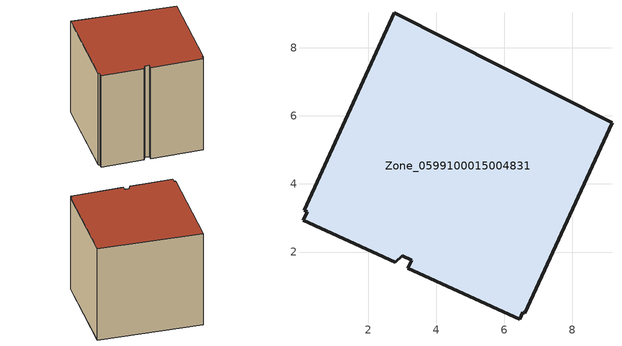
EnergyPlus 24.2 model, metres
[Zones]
Zone_0599100015004831
 floor ground (C_G): 2.76,9.02 9.16,5.8 6.6,0.2 6.54,0.24 6.45,0.03 3.17,1.53 3.27,1.76 3,1.89 2.79,1.7 0.1,2.93 0.21,3.19 0.12,3.23 z0.74
 wall outside (C_F): 9.16,5.8 2.76,9.02 0.12,3.23 0.21,3.19 0.1,2.93 2.79,1.7 3,1.89 3.27,1.76 3.17,1.53 6.45,0.03 6.54,0.24 6.6,0.2 9.16,5.8 z0.74:7.95
 roof outside (C_R): 3.27,1.76 3.17,1.53 6.45,0.03 6.54,0.24 6.6,0.2 9.16,5.8 2.76,9.02 0.12,3.23 0.21,3.19 0.1,2.93 2.79,1.7 3,1.89 z7.95
[BUILDING]
Pand.0599100015004831: North Axis=0; Terrain=City; Loads Convergence Tolerance Value=0.04; Temperature Convergence Tolerance Value=0.4; Solar Distribution=FullExterior; Maximum Number of Warmup Days=25; Minimum Number of Warmup Days=1
[Site:Location]
Rotterdam.The.Hague.AP_ZH_NLD Design_Conditions: Latitude=51.96; Longitude=4.45; Time Zone=1; Elevation=-4.5
[SITE:GROUNDTEMPERATURE:BUILDINGSURFACE]
18, 18, 18, 18, 18, 18, 18, 18, 18, 18, 18, 18
[MATERIAL] Thermal Absorptance=0.9; Solar Absorptance=0.7; Visible Absorptance=0.7
Name | Roughness | Thickness | Conductivity | Density | Specific Heat
G.TC.1965-1974 | MediumSmooth | 0.15 | 0.882353 | 540 | 1210
F.TC.1965-1974 | Rough | 0.3 | 0.697674 | 1920 | 840
R.TC.1965-1974 | MediumRough | 0.2 | 0.232558 | 1500 | 1000
[CONSTRUCTION]
C_G: G.TC.1965-1974
C_F: F.TC.1965-1974
C_R: R.TC.1965-1974
[ZONE]
Zone_0599100015004831: Type=1; Multiplier=1; Ceiling Height=Autocalculate; Volume=Autocalculate; Floor Area=autocalculate; Part of Total Floor Area=Yes
[ZONEINFILTRATION:DESIGNFLOWRATE]
Infil_Zone_0599100015004831: Zone or ZoneList or Space or SpaceList=Zone_0599100015004831; Schedule=AlwaysOn; Design Flow Rate Calculation Method=Flow/Area; Flow Rate per Floor Area=0.003; Constant Term Coefficient=1; Temperature Term Coefficient=0; Velocity Term Coefficient=0; Velocity Squared Term Coefficient=0
[HVACTEMPLATE:ZONE:IDEALLOADSAIRSYSTEM]
Zone_0599100015004831: Maximum Heating Supply Air Temperature=50; Minimum Cooling Supply Air Temperature=13; Maximum Heating Supply Air Humidity Ratio=0.0156; Minimum Cooling Supply Air Humidity Ratio=0.0077; Heating Limit=NoLimit; Cooling Limit=NoLimit; Dehumidification Control Type=ConstantSensibleHeatRatio; Cooling Sensible Heat Ratio=0.7; Dehumidification Setpoint=60; Humidification Control Type=None; Humidification Setpoint=30; Outdoor Air Method=None; Outdoor Air Flow Rate per Person=0.00944; Outdoor Air Flow Rate per Zone Floor Area=0; Outdoor Air Flow Rate per Zone=0; Demand Controlled Ventilation Type=None; Outdoor Air Economizer Type=NoEconomizer; Heat Recovery Type=None; Sensible Heat Recovery Effectiveness=0.7; Latent Heat Recovery Effectiveness=0.65
[ZONECONTROL:THERMOSTAT]
ThermostatControl_Zone_0599100015004831: Zone or ZoneList=Zone_0599100015004831; Control Type Schedule=DualSetpointControlType; Control 1=Thermostat_Zone_0599100015004831; Temperature Difference Between Cutout And Setpoint=0
[THERMOSTATSETPOINT:DUALSETPOINT]
Thermostat_Zone_0599100015004831: Heating Setpoint Temperature Schedule=HeatingSetpoint_Zone_0599100015004831; Cooling Setpoint Temperature Schedule=CoolingSetpoint_Zone_0599100015004831
[SCHEDULE:COMPACT]
HeatingSetpoint_Zone_0599100015004831: Through: 12/31, For: AllDays, Until: 24:00, 21
CoolingSetpoint_Zone_0599100015004831: Through: 12/31, For: AllDays, Until: 24:00, 24
DualSetpointControlType: Through: 12/31, For: AllDays, Until: 24:00, 4
AlwaysOn: Through: 12/31, For: AllDays, Until: 24:00, 1
